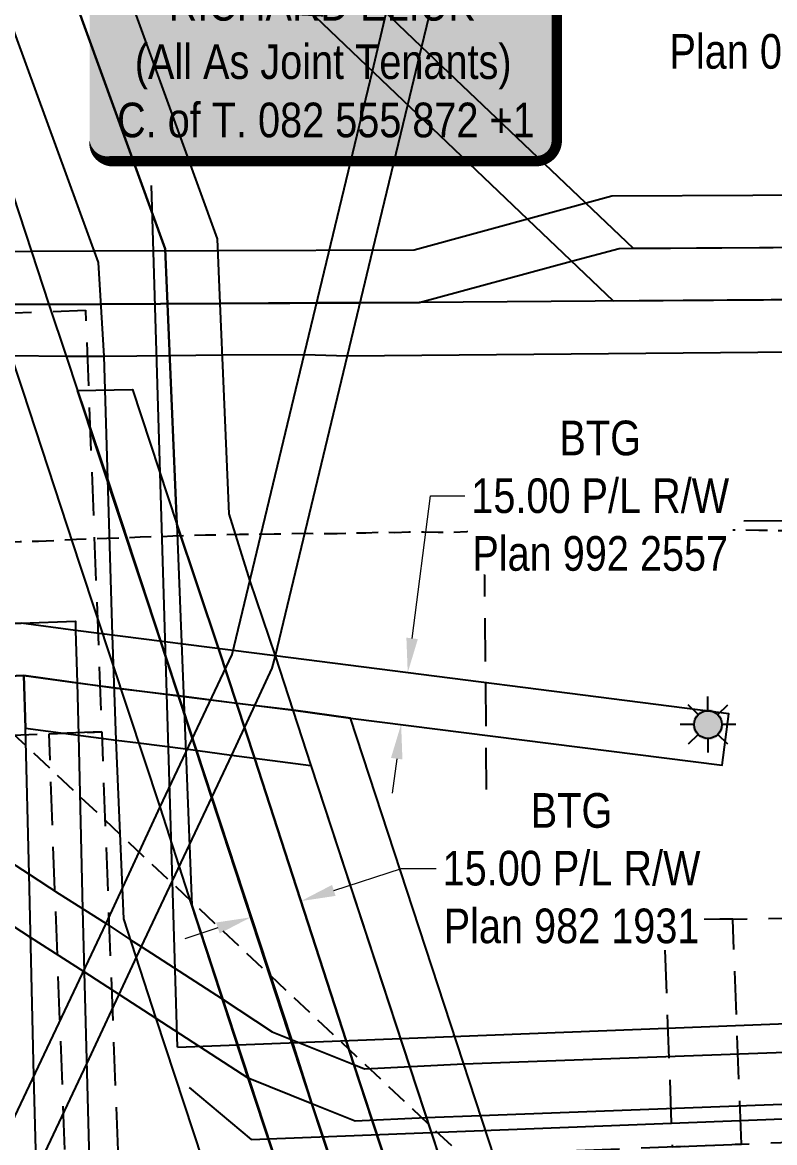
# Model space of a CAD drawing. Extents: x 675519 to 688669, y 5804595 to 5836613.
# Drawn here: x 680635.7 to 680853, y 5805565.5 to 5805889 of the extents above; entities that cross this region are included whole.
import ezdxf

# ---------------------------------------------------------------- set-up
doc = ezdxf.new("R2010")
doc.units = 0
doc.header["$LTSCALE"] = 5
doc.header["$PDMODE"] = 3
doc.header["$PDSIZE"] = 10
doc.linetypes.add('foc-ACCESSROAD', pattern=[3.75, 2.5, -1.25])
doc.linetypes.add('UG_PIPE', pattern=[1.875, 1.25, -0.625])
doc.layers.get('Defpoints').update_dxf_attribs({"color": 9})
for name, color, linetype in [('AS-OWNER', 7, 'Continuous'), ('AS-PIPE-UG', 44, 'UG_PIPE'), ('AS-POWER', 104, 'foc-POWER'), ('AS-TELUS', 224, 'foc-TEL'), ('F-AR', 190, 'foc-ACCESSROAD'), ('F-RW', 190, 'Continuous'), ('F-WS', 190, 'foc-ACCESSROAD'), ('F-WS-S', 8, 'Continuous')]:
    doc.layers.add(name, color=color, linetype=linetype)
doc.layers.add('F-RW-T', color=190, linetype='Continuous', lineweight=9)
doc.styles.add('80', font='ARIALN.TTF', dxfattribs={"height": 10})
doc.styles.add('80CG', font='ARIALN.TTF', dxfattribs={"height": 10})
doc.styles.add('foc-LtypeFont', font='ARIALN.TTF', dxfattribs={"height": 7.35})
doc.linetypes.add('foc-POWER', pattern='A,6,-1,["P",foc-LtypeFont,S=0.2,R=0,X=-0.625,Y=-0.75],-1.24,4', length=12.24)
doc.linetypes.add('foc-TEL', pattern='A,2,-1,["T",foc-LtypeFont,S=0.2,R=0,X=-0.425,Y=-0.75],-1.24,8', length=12.24)
doc.dimstyles.new('Compass 5 000', dxfattribs={"dimscale": 5, "dimtxt": 9, "dimasz": 2, "dimexe": 0.2, "dimexo": 0.0625, "dimgap": 0.5, "dimtad": 0, "dimtih": 1, "dimtoh": 1, "dimzin": 0, "dimdsep": 46, "dimtxsty": '80CG', "dimcen": 0.1, "dimse1": 1, "dimse2": 1, "dimclrd": 256, "dimclrt": 256, "dimaunit": 1, "dimadec": 4, "dimazin": 0, "dimtfac": 0.06, "dimtofl": 0, "dimtmove": 0, "dimatfit": 1, "dimfxl": 0.2, "dimtolj": 1, "dimtzin": 0, "dimlwd": -1, "dimarcsym": 0})

# ---------------------------------------------------------------- blocks, each defined once
blk = doc.blocks.new('*D542')
at = {"layer": 'Defpoints', "color": 0, "transparency": 16777216}
for p in [(680929.2, 5805893.2), (680942.73, 5805886.92), (680940.64, 5805882.41)]:
    blk.add_point(p, dxfattribs=at)
at = {"layer": 'F-RW-T', "transparency": 16777216}
for p, q in [((680908.7, 5805897.24), (680898.7, 5805897.24)), ((680918.03, 5805892.91), (680908.7, 5805897.24)), ((680949.71, 5805878.2), (680958.78, 5805873.99))]:
    blk.add_line(p, q, dxfattribs=at)
for points in [[(680918.73, 5805894.42), (680917.33, 5805891.39), (680927.1, 5805888.7)], [(680950.41, 5805879.71), (680949.01, 5805876.69), (680940.64, 5805882.41)]]:
    blk.add_solid(points, dxfattribs=at)
at = {"layer": 'F-RW-T', "transparency": 16777216, "insert": (680859.61, 5805897.24), "char_height": 10, "attachment_point": 5, "style": '80CG', "bg_fill": 3, "box_fill_scale": 1.1, "bg_fill_color": 256, "bg_fill_true_color": 13158600, "bg_fill_transparency": 0}
blk.add_mtext('\\A1;BTG\\P15.00 P/L R/W\\PPlan 012 5492', dxfattribs=at)
blk = doc.blocks.new('*D544')
at = {"layer": 'Defpoints', "color": 0, "transparency": 16777216}
for p in [(680713.16, 5805644.52), (680698.68, 5805639.82), (680716.17, 5805635.24)]:
    blk.add_point(p, dxfattribs=at)
at = {"layer": 'F-RW-T', "transparency": 16777216}
for p, q in [((680725.68, 5805638.33), (680745.27, 5805644.68)), ((680745.27, 5805644.68), (680755.27, 5805644.68)), ((680692.17, 5805627.47), (680682.66, 5805624.38))]:
    blk.add_line(p, q, dxfattribs=at)
for points in [[(680725.16, 5805639.91), (680726.19, 5805636.74), (680716.17, 5805635.24)], [(680691.66, 5805629.05), (680692.68, 5805625.88), (680701.68, 5805630.55)]]:
    blk.add_solid(points, dxfattribs=at)
at = {"layer": 'F-RW-T', "transparency": 16777216, "insert": (680794.36, 5805644.68), "char_height": 10, "attachment_point": 5, "style": '80CG', "bg_fill": 3, "box_fill_scale": 1.1, "bg_fill_color": 256, "bg_fill_true_color": 13158600, "bg_fill_transparency": 0}
blk.add_mtext('\\A1;BTG\\P15.00 P/L R/W\\PPlan 982 1931', dxfattribs=at)
blk = doc.blocks.new('*D546')
at = {"layer": 'Defpoints', "color": 0, "transparency": 16777216}
for p in [(680747.03, 5805701.2), (680770.2, 5805698.23), (680768.29, 5805683.32)]:
    blk.add_point(p, dxfattribs=at)
at = {"layer": 'F-RW-T', "transparency": 16777216}
for p, q in [((680748.3, 5805711.12), (680753.57, 5805752.25)), ((680753.57, 5805752.25), (680763.57, 5805752.25)), ((680743.85, 5805676.36), (680742.58, 5805666.45))]:
    blk.add_line(p, q, dxfattribs=at)
for points in [[(680746.64, 5805711.33), (680749.95, 5805710.91), (680747.03, 5805701.2)], [(680742.19, 5805676.58), (680745.5, 5805676.15), (680745.12, 5805686.28)]]:
    blk.add_solid(points, dxfattribs=at)
at = {"layer": 'F-RW-T', "transparency": 16777216, "insert": (680802.65, 5805752.25), "char_height": 10, "attachment_point": 5, "style": '80CG', "bg_fill": 3, "box_fill_scale": 1.1, "bg_fill_color": 256, "bg_fill_true_color": 13158600, "bg_fill_transparency": 0}
blk.add_mtext('\\A1;BTG\\P15.00 P/L R/W\\PPlan 992 2557', dxfattribs=at)
blk = doc.blocks.new('GAS')
h = blk.add_hatch(color=255)
h.dxf.hatch_style = 1
edge = h.paths.add_edge_path()
edge.add_arc((0, 0), 0.9, 0, 360)
for p, q in [((0, 0.808), (0, 1.616)), ((-0.571, 0.571), (-1.142, 1.142)), ((0.571, 0.571), (1.142, 1.142)), ((-0.808, 0), (-1.616, 0)), ((1.616, 0), (0.808, 0)), ((-0.571, -0.571), (-1.142, -1.142)), ((1.142, -1.142), (0.571, -0.571)), ((0, -0.808), (0, -1.616))]:
    blk.add_line(p, q)
blk.add_circle((0, 0), 0.8)
blk = doc.blocks.new('*U815')
h = blk.add_hatch(color=59)
edge = h.paths.add_edge_path()
edge.add_line((-61.5, -45.5), (61.5, -45.5))
edge.add_arc((61.5, -39.5), 6, 270, 360)
edge.add_line((67.5, -39.5), (67.5, 38))
edge.add_arc((61.5, 38), 6, 0, 90)
edge.add_line((61.5, 44), (-61.5, 44))
edge.add_arc((-61.5, 38), 6, 90, 180)
edge.add_line((-67.5, 38), (-67.5, -39.5))
edge.add_arc((-61.5, -39.5), 6, 180, 270)
at = {"color": 1, "flags": 128}
blk.add_lwpolyline([(-61.5, -45.5, 3, 3, 0), (61.5, -45.5, 3, 3, 0.414214), (67.5, -39.5, 3, 3, 0), (67.5, 38, 3, 0, 0.414214), (61.5, 44, 0, 0, 0), (-61.5, 44, 0, 0, 0.414214), (-67.5, 38, 0, 0, 0), (-67.5, -39.5, 0, 3, 0.414214)], format="xyseb", close=True, dxfattribs=at)
blk.add_lwpolyline([(-58.49, -0.68, 0, 7.5, 0), (0, 0, 0, 0, 0)], format="xyseb", dxfattribs=at)
at = {"color": 1, "style": '80'}
blk.add_attdef('ENTER_TEXT_001', (-35.99, -5), '', height=10, dxfattribs=at)

msp = doc.modelspace()

# ---------------------------------------------------------------- linework, layer by layer
at = {"layer": 'AS-PIPE-UG', "flags": 128}
for points in [[(680385.912, 5806333.729), (680384.961, 5806333.517), (680381.528, 5806333.186), (680374.108, 5806332.598), (680370.431, 5806332.36), (680367.638, 5806332.083), (680366.724, 5806330.638), (680366.64, 5806326.068), (680366.695, 5806322.802), (680366.771, 5806319.32), (680366.771, 5806317.36), (680367, 5806313.481), (680367.839, 5806309.914), (680369.487, 5806306.948), (680371.563, 5806304.625), (680373.989, 5806303.009), (680377.103, 5806302.557), (680386.939, 5806303.1), (680389.878, 5806303.387), (680392.002, 5806303.392), (680421.201, 5806303.936), (680425.667, 5806303.945), (680429.465, 5806303.703), (680430.176, 5806303.785), (680430.245, 5806303.741), (680433.488, 5806302.543), (680436.146, 5806300.604), (680438.428, 5806298.257), (680439.77, 5806295.062), (680444.248, 5806277.56), (680445.531, 5806272.981), (680446.808, 5806268.822), (680448.079, 5806264.483), (680449.113, 5806260.399), (680450.033, 5806255.925), (680456.172, 5806231.253), (680457.377, 5806226.745), (680458.775, 5806221.913), (680460.014, 5806217.569), (680461.091, 5806213.39), (680462.443, 5806208.543), (680463.747, 5806203.984), (680464.944, 5806199.425), (680465.965, 5806194.935), (680466.91, 5806190.628), (680468.071, 5806186.238), (680469.118, 5806181.977), (680470.37, 5806177.686), (680471.472, 5806173.218), (680472.906, 5806168.229), (680473.958, 5806164.125), (680475.077, 5806159.648), (680477.241, 5806151.225), (680478.342, 5806146.854), (680482.271, 5806131.461), (680483.63, 5806126.862), (680484.678, 5806122.537), (680485.559, 5806118.639), (680486.374, 5806114.923), (680487.163, 5806110.857), (680487.895, 5806106.55), (680487.974, 5806102.1), (680487.366, 5806097.662), (680486.704, 5806093.54), (680485.859, 5806089.595), (680485.091, 5806085.7), (680484.569, 5806081.654), (680484.44, 5806077.224), (680484.46, 5806073.354), (680484.643, 5806069.56), (680485.193, 5806066.982), (680489.411, 5806059.103), (680501.922, 5806045.134), (680505.927, 5806037.259), (680528.109, 5805956.14), (680528.407, 5805954.566), (680528.792, 5805950.552), (680529.793, 5805946.072), (680530.6, 5805941.676), (680531.908, 5805936.779), (680533.165, 5805931.982), (680534.295, 5805928.032), (680535.428, 5805924.09), (680536.456, 5805920.314), (680537.486, 5805916.287), (680538.555, 5805912.275), (680539.597, 5805908.279), (680540.855, 5805903.923), (680541.831, 5805899.847), (680542.197, 5805897.804), (680542.372, 5805897.243), (680543.587, 5805892.719), (680544.777, 5805888.281), (680545.953, 5805884.266), (680546.895, 5805880.83), (680548.11, 5805876.754), (680549.101, 5805872.855), (680550.229, 5805869.021), (680551.049, 5805865.188), (680552.16, 5805861.066), (680553.294, 5805857.117), (680554.385, 5805852.972), (680565.106, 5805812.175), (680566.277, 5805808.07), (680568.631, 5805796.787), (680569.428, 5805793.697), (680570.275, 5805790.036), (680570.735, 5805786.211), (680571.046, 5805781.313), (680571.447, 5805776.109), (680571.672, 5805770.987), (680571.659, 5805766.447), (680571.996, 5805748.29), (680572.01, 5805748.262), (680572.081, 5805745.849), (680572.957, 5805739.993), (680820.917, 5805507.073), (680900.19, 5805443.492), (680902.607, 5805441.296), (680904.715, 5805439.601), (680907.058, 5805437.649), (680913.803, 5805432.419), (680919.139, 5805428.226), (680921.995, 5805425.955), (680929.108, 5805420.355), (680932.116, 5805417.83), (680935.233, 5805415.254), (680938.559, 5805412.585), (680941.536, 5805410.205), (680947.856, 5805405.486), (680953.481, 5805401.13), (680956.483, 5805398.778), (680959.858, 5805396.014), (680963.073, 5805393.532), (680965.986, 5805391.285), (680968.159, 5805389.385), (680974.528, 5805383.947), (680980.301, 5805379.537), (680983.415, 5805376.973), (680986.419, 5805374.61), (680989.506, 5805372.055), (680992.556, 5805369.727), (680997.877, 5805365.583), (681001.167, 5805363.016), (681004.293, 5805360.449), (681007.343, 5805358.032), (681010.349, 5805355.597), (681012.964, 5805353.485), (681015.333, 5805351.582), (681015.932, 5805351.101), (681036.737, 5805335.09), (681038.187, 5805333.939), (681040.873, 5805331.979), (681043.481, 5805330.034), (681046.027, 5805328.184), (681060.273, 5805317.362), (681063.966, 5805314.245), (681066.724, 5805312.02), (681071.601, 5805308.018), (681073.701, 5805306.291), (681076.449, 5805304.348), (681079.335, 5805302.175), (681081.693, 5805300.49), (681084.414, 5805298.352), (681086.986, 5805296.331), (681089.266, 5805294.639), (681091.929, 5805292.553), (681094.816, 5805290.088), (681097.549, 5805287.82), (681099.936, 5805285.897), (681104.04, 5805282.771), (681106.829, 5805280.591), (681109.614, 5805278.489), (681112.57, 5805276.112), (681115.43, 5805274.018), (681118.03, 5805271.994), (681120.004, 5805270.347), (681120.107, 5805270.311), (681121.879, 5805268.909), (681123.401, 5805267.851), (681125.959, 5805265.773), (681128.368, 5805263.749), (681130.813, 5805261.688), (681132.633, 5805260.241), (681147.017, 5805249.012), (681153.737, 5805244.039), (681155.652, 5805242.654), (681156.877, 5805241.605), (681156.925, 5805241.57)], [(680572.957, 5805739.993), (680578.336, 5805739.526), (680584.361, 5805739.38), (680590.821, 5805739.498), (680597.282, 5805739.319), (680603.07, 5805739.102), (680607.892, 5805739.069), (680611.342, 5805739.019), (680616.41, 5805738.949), (680621.118, 5805739.008), (680625.46, 5805738.949), (680630.077, 5805738.931), (680635.062, 5805739.083), (680640.34, 5805739.194), (680644.894, 5805739.339), (680651.34, 5805739.748), (680655.208, 5805739.843), (680660.058, 5805740.026), (680664.782, 5805740.173), (680669.745, 5805740.47), (680674.53, 5805740.517), (680679.142, 5805740.72), (680683.685, 5805740.895), (680688.575, 5805740.975), (680693.401, 5805741.107), (680698.387, 5805741.221), (680703.293, 5805741.223), (680708.45, 5805741.35), (680713.17, 5805741.345), (680718.048, 5805741.465), (680722.252, 5805741.388), (680726.662, 5805741.374), (680730.854, 5805741.615), (680734.897, 5805741.603), (680739.162, 5805741.779), (680743.238, 5805741.719), (680747.344, 5805741.863), (680751.63, 5805741.851), (680755.814, 5805741.811), (680760.177, 5805741.814), (680764.084, 5805741.977), (680768.556, 5805742.111), (680772.985, 5805741.986), (680777.513, 5805741.904), (680782.24, 5805742.052), (680786.901, 5805742.126), (680792.037, 5805742.238), (680796.801, 5805742.305), (680801.501, 5805742.309), (680825.985, 5805742.777), (680839.933, 5805742.447), (680844.418, 5805742.452), (680848.441, 5805742.374), (680852.851, 5805742.322), (680862.942, 5805742.207), (680883.891, 5805742.145), (680888.631, 5805742.077), (680897.357, 5805741.933), (680901.817, 5805741.749), (680906.338, 5805741.619), (680910.825, 5805741.474), (680915.23, 5805741.203), (680922.022, 5805741.136), (680926.332, 5805741.03), (680934.376, 5805741.03), (680938.475, 5805740.996), (680946.7, 5805740.85), (680951.024, 5805740.79), (680954.913, 5805740.72), (680958.967, 5805740.674), (681014.293, 5805740.778), (681017.831, 5805740.753), (681021.461, 5805740.721), (681025.709, 5805740.624), (681029.952, 5805740.614), (681034.38, 5805740.646), (681061.611, 5805740.45), (681065.785, 5805740.349), (681070.414, 5805740.377), (681075.1, 5805740.386), (681093.407, 5805740.603), (681098.019, 5805740.619), (681102.751, 5805740.587), (681107.13, 5805740.542), (681110.84, 5805740.584), (681149.932, 5805740.704), (681154.778, 5805740.823), (681159.253, 5805740.846), (681163.627, 5805740.92), (681167.686, 5805741.044), (681171.767, 5805741.016), (681205.914, 5805743.018), (681288.852, 5805744.354)]]:
    msp.add_lwpolyline(points, dxfattribs=at)
at = {"layer": 'AS-POWER', "flags": 128}
for points in [[(680701.767, 5805566.427), (681066.076, 5805580.506), (681262.173, 5805587.969)], [(680683.926, 5805581.375), (680701.767, 5805566.427)]]:
    msp.add_lwpolyline(points, dxfattribs=at)
at = {"layer": 'AS-TELUS', "flags": 128}
for points in [[(680680.52, 5805593.096), (680672.97, 5805841.933)], [(680680.52, 5805593.096), (681208.832, 5805613.564), (681234.928, 5805590.416)]]:
    msp.add_lwpolyline(points, dxfattribs=at)
at = {"layer": 'F-AR', "flags": 128}
for points in [[(681249.819, 5805524.045), (681204.597, 5805563.65), (680648.793, 5805542.355), (680643.386, 5805683.503), (680658.612, 5805684.087), (680663.437, 5805558.164), (681210.074, 5805579.108), (681249.006, 5805545.012)], [(680843.433, 5805565.061), (680840.945, 5805630.006), (680820.94, 5805629.841), (680823.451, 5805564.295)]]:
    msp.add_lwpolyline(points, close=True, dxfattribs=at)
at = {"layer": 'F-RW', "flags": 128}
for points in [[(680472.63, 5805231.407), (680596.662, 5805494.602), (680618.143, 5805540.687), (680659.872, 5805628.747), (680675.551, 5805662.415), (680696.32, 5805706.411), (680714.741, 5805782.985), (680736.847, 5805874.903), (680740.831, 5805891.633), (680852.867, 5806355.205), (680865.586, 5806355.839), (680751.025, 5805881.916), (680746.969, 5805865.107), (680736.872, 5805823.228), (680729.535, 5805792.69), (680708.714, 5805706.105), (680707.794, 5805702.468), (680696.086, 5805677.34), (680670.046, 5805622.101), (680654.175, 5805588.271), (680639.778, 5805557.641), (680612.92, 5805500.493), (680486.372, 5805231.917)], [(680939.748, 5805824.426), (680812.215, 5805823.746), (680751.025, 5805881.916), (680728.53, 5805903.475), (680777.491, 5806106.691), (680695.162, 5806310.743), (680693.595, 5806349.501), (680678.63, 5806348.972), (680680.213, 5806307.663), (680761.61, 5806105.995), (680711.766, 5805898.853), (680781.612, 5805832.18), (680806.378, 5805808.625), (680936.689, 5805809.486)], [(680751.389, 5805366.385), (680729.697, 5805432.765), (680693.2, 5805544.015), (680674.358, 5805601.322), (680664.964, 5805630.081), (680662.76, 5805681.689), (680661.71, 5805712.009), (680659.292, 5805792.571), (680657.679, 5805819.646), (680568.013, 5806065.282), (680557.313, 5806344.465), (680577.24, 5806345.008), (680587.908, 5806068.9), (680676.942, 5805823.623), (680680.299, 5805744.123), (680684.682, 5805634.086), (680713.924, 5805544.921), (680745.249, 5805449.555), (680773.78, 5805362.454)], [(680801.973, 5805373.478), (680768.758, 5805474.937), (680736.741, 5805571.86), (680731.454, 5805588.068), (680702.772, 5805676.571), (680692.459, 5805707.929), (680680.299, 5805744.123), (680676.942, 5805823.623), (680587.908, 5806068.9), (680577.24, 5806345.008), (680592.228, 5806345.781), (680602.81, 5806071.86), (680691.982, 5805826.529), (680692.713, 5805807.824), (680693.813, 5805783.138), (680695.31, 5805747.091), (680701.443, 5805727.681), (680708.714, 5805706.105), (680719.044, 5805674.388), (680747.531, 5805587.462), (680780.415, 5805487.523), (680813.331, 5805387.298), (680818.767, 5805370.75)], [(680493.748, 5806263.977), (680638.353, 5805822.821), (680643.347, 5805807.582), (680648.336, 5805792.655), (680651.666, 5805782.718), (680660.35, 5805756.783), (680675.729, 5805710.139), (680685.972, 5805678.726), (680713.312, 5805595.536), (680719.365, 5805576.675), (680729.195, 5805547.202), (680757.051, 5805462.298), (680785.092, 5805376.717)], [(680773.78, 5805362.454), (680714.914, 5805542.076), (680700.89, 5805584.086), (680684.682, 5805634.086), (680675.551, 5805662.415), (680652.388, 5805732.226), (680635.806, 5805782.766), (680622.418, 5805822.755), (680479.673, 5806258.271)], [(680887.508, 5805839.222), (680805.982, 5805838.803), (680748.847, 5805823.276), (680692.118, 5805823.043), (680656.493, 5805822.895), (680638.353, 5805822.821), (680608.064, 5805822.696)], [(680627.417, 5805807.503), (680658.489, 5805807.635), (680692.713, 5805807.824), (680733.211, 5805808.01), (680750.328, 5805808.154), (680794.386, 5805820.03), (680808.092, 5805823.725), (680897.128, 5805824.278)], [(680890.129, 5805809.176), (680750.328, 5805808.154), (680720.818, 5805807.973), (680692.713, 5805807.824), (680658.489, 5805807.635), (680627.417, 5805807.503), (680608.683, 5805807.627), (680584.725, 5805806.491), (680547.447, 5805805.088), (680549.739, 5805747.572), (680501.999, 5805745.717), (680442.137, 5805743.281), (680396.198, 5805741.484), (680248.661, 5805627.115)], [(680334.727, 5805674.798), (680380.774, 5805710.48), (680401.497, 5805726.574), (680442.724, 5805728.295), (680543.126, 5805732.295), (680565.129, 5805733.392), (680562.865, 5805790.673), (680609.172, 5805792.632), (680632.445, 5805792.773), (680648.336, 5805792.655), (680659.292, 5805792.571), (680678.16, 5805792.777), (680693.371, 5805793.033), (680717.169, 5805793.064), (680729.535, 5805792.69), (680880.518, 5805794.089)], [(680656.887, 5805332.121), (680643.725, 5805418.051), (680640.136, 5805542.074), (680639.009, 5805584.791), (680639.009, 5805584.791), (680637.634, 5805643.024), (680636.563, 5805685.161), (680636.077, 5805700.391), (680620.709, 5805699.714), (680620.347, 5805713.5), (680620.157, 5805715.067), (680626.759, 5805715.295), (680635.318, 5805715.514), (680651.077, 5805716.114), (680651.025, 5805713.427), (680651.498, 5805698.248), (680651.872, 5805683.137), (680653.098, 5805632.899), (680655.466, 5805542.316), (680658.879, 5805419.397), (680670.055, 5805346.354)], [(680656.887, 5805332.121), (680709.904, 5805389.426), (680735.002, 5805416.572), (680762.353, 5805446.114), (680785.766, 5805471.213), (680797.418, 5805483.834), (680730.471, 5805688.089), (680714.011, 5805690.4), (680697.624, 5805692.266), (680682.323, 5805694.3), (680662.092, 5805696.776), (680636.077, 5805700.391), (680636.563, 5805685.161), (680662.76, 5805681.689), (680669.263, 5805680.979), (680682.904, 5805679.193), (680696.086, 5805677.34), (680719.044, 5805674.388), (680780.415, 5805487.523), (680768.758, 5805474.937), (680745.249, 5805449.555), (680729.697, 5805432.765), (680667.163, 5805365.25)], [(680589.619, 5805674.172), (680637.634, 5805643.024), (680646.29, 5805637.349), (680659.872, 5805628.747), (680666.957, 5805624.021), (680670.046, 5805622.101), (680693.451, 5805607.006), (680707.899, 5805597.525), (680731.454, 5805588.068), (680734.531, 5805586.828), (680763.198, 5805588.236), (681126.814, 5805601.462)], [(681131.714, 5805586.844), (680768.044, 5805573.218), (680752.38, 5805572.614), (680731.877, 5805571.665), (680719.365, 5805576.675), (680700.89, 5805584.086), (680674.358, 5805601.322), (680653.524, 5805614.815), (680638.076, 5805624.742), (680592.841, 5805654.221)]]:
    msp.add_lwpolyline(points, dxfattribs=at)
for points in [[(681088.047, 5805035.737), (681039.324, 5805062.062), (680822.292, 5805264.242), (680796.423, 5805342.498), (680757.051, 5805462.298), (680719.365, 5805576.675), (680690.357, 5805665.221), (680675.729, 5805710.139), (680651.666, 5805782.718), (680667.557, 5805782.983), (680680.299, 5805744.123), (680692.459, 5805707.929), (680702.772, 5805676.571), (680731.454, 5805588.068), (680768.758, 5805474.937), (680796.444, 5805390.655), (680807.593, 5805356.586), (680835.261, 5805272.541), (681048.126, 5805074.332), (681095.157, 5805048.906)], [(680635.318, 5805715.514), (680620.157, 5805715.067), (680620.347, 5805713.5), (680620.709, 5805699.714), (680636.077, 5805700.391), (680651.498, 5805698.248), (680680.795, 5805694.563), (680714.011, 5805690.4), (680730.471, 5805688.089), (680837.921, 5805674.527), (680839.782, 5805689.32), (680708.714, 5805706.105), (680651.025, 5805713.427)]]:
    msp.add_lwpolyline(points, close=True, dxfattribs=at)
at = {"layer": 'F-WS', "flags": 128}
for points in [[(680532.133, 5805801.231), (680653.945, 5805805.898), (680658.612, 5805684.087), (680536.8, 5805679.419)], [(680769.174, 5805744.402), (680899.149, 5805745.47), (680900.094, 5805630.492), (680770.119, 5805629.424)]]:
    msp.add_lwpolyline(points, close=True, dxfattribs=at)

# ---------------------------------------------------------------- block references
at = {"layer": 'AS-OWNER', "color": 5}
ref = msp.add_blockref('*U815', (680722.606, 5805894.425), dxfattribs=dict(at, xscale=0.999843, yscale=0.999843, zscale=0.999843))
ref.add_attrib('ENTER_TEXT_001', 'IRIS ROSE ELIUK', (680674.967, 5805923.013), dxfattribs={"layer": '0', "color": 1, "height": 9.99843, "style": '80'})
ref.add_attrib('ENTER_TEXT_002', 'RANDY ELIUK', (680683.993, 5805906.349), dxfattribs={"layer": '0', "color": 1, "height": 9.99843, "style": '80'})
ref.add_attrib('ENTER_TEXT_003', 'RICHARD ELIUK', (680677.954, 5805889.507), dxfattribs={"layer": '0', "color": 1, "height": 9.99843, "style": '80'})
ref.add_attrib('ENTER_TEXT_004', '(All As Joint Tenants)', (680668.177, 5805872.673), dxfattribs={"layer": '0', "color": 1, "height": 9.99843, "style": '80'})
ref.add_attrib('ENTER_TEXT_005', 'C. of T. 082 555 872 +1', (680663.048, 5805855.831), dxfattribs={"layer": '0', "color": 1, "height": 9.99843, "style": '80'})
at = {"layer": 'F-WS-S', "color": 3, "xscale": 4.999214999999942, "yscale": 4.999214999999942, "zscale": 4.999214999999942}
msp.add_blockref('GAS', (680833.777, 5805686.226), dxfattribs=at)

# ---------------------------------------------------------------- next in the draw order: dimensions: what is measured, and where the dimension line sits
at = {"layer": 'F-RW-T'}
for base, p1, p2, angle, text, picture, middle in [((680940.638, 5805882.413), (680929.196, 5805893.203), (680942.731, 5805886.921), 335.10192, 'BTG\\P15.00 P/L R/W\\PPlan 012 5492', '*D542', (680859.611, 5805897.238)), ((680716.165, 5805635.244), (680698.677, 5805639.824), (680713.16, 5805644.518), 17.95644, 'BTG\\P15.00 P/L R/W\\PPlan 982 1931', '*D544', (680794.359, 5805644.677))]:
    dim = msp.add_linear_dim(base=base, p1=p1, p2=p2, angle=angle, text=text, dimstyle='Compass 5 000', override={"dimtfill": 1}, dxfattribs=at)
    dim.commit()
    dim.dimension.update_dxf_attribs({"geometry": picture, "text_midpoint": middle, "dimtype": 161})

# ---------------------------------------------------------------- next in the draw order: dimensions: what is measured, and where the dimension line sits
dim = msp.add_linear_dim(base=(680747.028, 5805701.198), p1=(680768.287, 5805683.316), p2=(680770.197, 5805698.231), angle=82.70224, text='BTG\\P15.00 P/L R/W\\PPlan 992 2557', dimstyle='Compass 5 000', override={"dimtfill": 1}, dxfattribs=at)
dim.commit()
dim.dimension.update_dxf_attribs({"geometry": '*D546', "text_midpoint": (680802.652, 5805752.252), "dimtype": 161})

doc.saveas('drawing.dxf')
